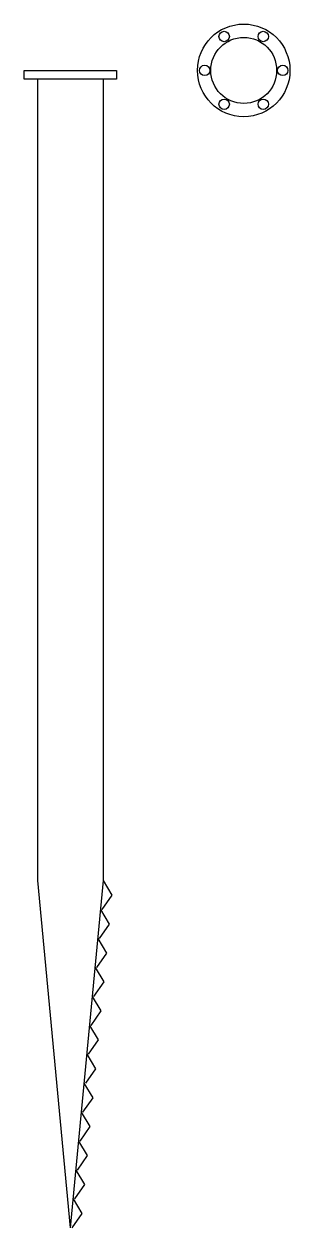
# Model space of a CAD drawing. Header units: metres. Extents: x -80 to 380, y -2000 to 80.
import ezdxf

# ---------------------------------------------------------------- set-up
doc = ezdxf.new("R2010")
doc.units = ezdxf.units.M

msp = doc.modelspace()

# ---------------------------------------------------------------- linework, layer by layer
for p, q in [((-57, -15), (-57, -1400)), ((57, -15), (57, -1400)), ((-57, -1400), (0, -2000)), ((57, -1400), (0, -2000)), ((57, -1400), (72, -1425)), ((72, -1425), (54.6, -1450)), ((52.2, -1450), (67.2, -1475)), ((67.2, -1475), (49.9, -1500)), ((47.5, -1500), (62.5, -1525)), ((62.5, -1525), (45.1, -1550)), ((42.8, -1550), (57.8, -1575)), ((57.8, -1575), (40.4, -1600)), ((38, -1600), (53, -1625)), ((53, -1625), (35.6, -1650)), ((33.2, -1650), (48.2, -1675)), ((48.2, -1675), (30.9, -1700)), ((28.5, -1700), (43.5, -1725)), ((43.5, -1725), (26.1, -1750)), ((23.7, -1750), (38.8, -1775)), ((38.8, -1775), (21.4, -1800)), ((19, -1800), (34, -1825)), ((34, -1825), (16.6, -1850)), ((14.2, -1850), (29.2, -1875)), ((29.2, -1875), (11.9, -1900)), ((9.5, -1900), (24.5, -1925)), ((24.5, -1925), (7.1, -1950)), ((4.8, -1950), (19.8, -1975)), ((19.8, -1975), (2.4, -2000))]:
    msp.add_line(p, q)
msp.add_lwpolyline([(-80, 0), (80, 0), (80, -15), (-80, -15), (-80, 0)])
for centre, radius in [((300, 0), 80), ((266.2, 58.5), 9), ((333.8, 58.5), 9), ((300, 0), 57), ((232.5, 0), 9), ((367.5, 0), 9), ((266.2, -58.5), 9), ((333.8, -58.5), 9)]:
    msp.add_circle(centre, radius)

doc.saveas('drawing.dxf')
